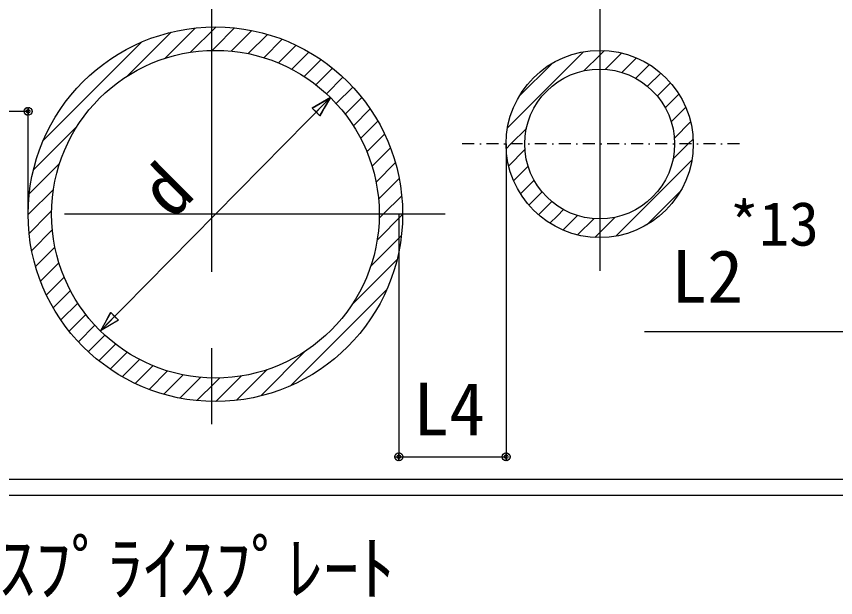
# Model space of a CAD drawing. Units: millimetres, scale not verified. Extents: x -27088 to 3772, y -2667 to 2667.
# Drawn here: x -1413 to -866, y 1211 to 1599 of the extents above; entities that cross this region are included whole.
import ezdxf
from ezdxf.enums import TextEntityAlignment as Align

# ---------------------------------------------------------------- set-up
doc = ezdxf.new("R2010")
doc.units = ezdxf.units.MM
doc.header["$LTSCALE"] = 8
doc.linetypes.add('USER1', pattern=[2.01, 1, -0.5, 0.01, -0.5])
doc.linetypes.add('USER3', pattern=[50.8, 31.75, -6.35, 6.35, -6.35])
for name, color, linetype in [('0-0_0', 7, 'Continuous'), ('0-1_HARI', 7, 'Continuous'), ('0-3_SUNPOU', 7, 'Continuous'), ('0-4_HATTI', 7, 'Continuous')]:
    doc.layers.add(name, color=color, linetype=linetype)
doc.styles.add('ＭＳ ゴシック', font='')
doc.styles.get('ＭＳ ゴシック').set_extended_font_data('MS Gothic')

msp = doc.modelspace()

# ---------------------------------------------------------------- linework, layer by layer
at = {"layer": '0-1_HARI'}
for p, q in [((-1851.497, 1289.849), (-397.082, 1289.849)), ((-1851.497, 1279.224), (-397.082, 1279.224))]:
    msp.add_line(p, q, dxfattribs=at)
for centre, radius in [((-1279.864, 1466.724), 125), ((-1279.864, 1466.724), 109.375), ((-1023.322, 1513.599), 62.5), ((-1023.322, 1513.599), 50)]:
    msp.add_circle(centre, radius, dxfattribs=at)
at = {"layer": '0-3_SUNPOU', "linetype": 'USER3'}
for p, q in [((-1282.379, 1682.219), (-1282.379, 1310.817)), ((-1023.322, 1683), (-1023.322, 1420.192)), ((-1126.473, 1466.724), (-1438.285, 1466.724))]:
    msp.add_line(p, q, dxfattribs=at)
at = {"layer": '0-3_SUNPOU'}
for p, q in [((-1203.107, 1544.642), (-1356.622, 1388.806)), ((-1203.107, 1544.642), (-1210.131, 1537.512)), ((-1210.131, 1537.512), (-1203.107, 1544.642)), ((-1407.148, 1536.718), (-1406.884, 1537.095)), ((-1406.884, 1537.095), (-1406.559, 1537.42)), ((-1406.559, 1537.42), (-1406.183, 1537.683)), ((-1406.183, 1537.683), (-1405.766, 1537.878)), ((-1405.766, 1537.878), (-1405.322, 1537.997)), ((-1404.864, 1466.724), (-1404.864, 1538.037)), ((-1404.864, 1537.986), (-1404.864, 1537.997)), ((-1404.864, 1537.997), (-1404.864, 1537.878)), ((-1404.864, 1537.836), (-1404.864, 1537.986)), ((-1404.864, 1537.878), (-1404.864, 1537.683)), ((-1404.864, 1537.592), (-1404.864, 1537.836)), ((-1404.864, 1537.683), (-1404.864, 1537.42)), ((-1404.864, 1537.264), (-1404.864, 1537.592)), ((-1404.864, 1537.42), (-1404.864, 1537.095)), ((-1404.864, 1536.865), (-1404.864, 1537.264)), ((-1404.864, 1537.095), (-1404.864, 1536.718)), ((-1404.864, 1536.409), (-1404.864, 1536.865)), ((-1404.458, 1537.997), (-1404.35, 1537.986)), ((-1404.35, 1537.986), (-1403.856, 1537.836)), ((-1403.856, 1537.836), (-1403.4, 1537.592)), ((-1403.4, 1537.592), (-1403, 1537.264)), ((-1403, 1537.264), (-1402.672, 1536.865)), ((-1402.672, 1536.865), (-1402.429, 1536.409)), ((-1207.155, 1537.512), (-1208.604, 1534.962)), ((-1477.501, 1535.4), (-1404.953, 1535.4)), ((-1407.501, 1535.4), (-1407.461, 1535.858)), ((-1407.461, 1534.942), (-1407.501, 1535.4)), ((-1407.461, 1535.858), (-1407.342, 1536.302)), ((-1407.342, 1534.499), (-1407.461, 1534.942)), ((-1407.342, 1536.302), (-1407.148, 1536.718)), ((-1407.148, 1534.082), (-1407.342, 1534.499)), ((-1406.884, 1533.706), (-1407.148, 1534.082)), ((-1406.559, 1533.381), (-1406.884, 1533.706)), ((-1406.183, 1533.117), (-1406.559, 1533.381)), ((-1405.766, 1532.923), (-1406.183, 1533.117)), ((-1405.322, 1532.804), (-1405.766, 1532.923)), ((-1404.864, 1536.718), (-1404.864, 1536.302)), ((-1404.864, 1535.915), (-1404.864, 1536.409)), ((-1404.864, 1536.302), (-1404.864, 1535.858)), ((-1404.864, 1535.4), (-1404.864, 1535.915)), ((-1404.864, 1535.858), (-1404.864, 1535.4)), ((-1404.864, 1535.4), (-1404.864, 1534.942)), ((-1404.864, 1534.886), (-1404.864, 1535.4)), ((-1404.864, 1534.942), (-1404.864, 1534.499)), ((-1404.864, 1534.391), (-1404.864, 1534.886)), ((-1404.864, 1534.499), (-1404.864, 1534.082)), ((-1404.864, 1533.936), (-1404.864, 1534.391)), ((-1404.864, 1534.082), (-1404.864, 1533.706)), ((-1404.864, 1533.536), (-1404.864, 1533.936)), ((-1404.864, 1533.706), (-1404.864, 1533.381)), ((-1404.864, 1533.208), (-1404.864, 1533.536)), ((-1404.864, 1533.381), (-1404.864, 1533.117)), ((-1404.864, 1532.964), (-1404.864, 1533.208)), ((-1404.864, 1533.117), (-1404.864, 1532.923)), ((-1404.864, 1532.814), (-1404.864, 1532.964)), ((-1404.864, 1532.923), (-1404.864, 1532.804)), ((-1404.864, 1532.804), (-1404.864, 1532.814)), ((-1404.35, 1532.814), (-1404.458, 1532.804)), ((-1403.856, 1532.964), (-1404.35, 1532.814)), ((-1403.4, 1533.208), (-1403.856, 1532.964)), ((-1403, 1533.536), (-1403.4, 1533.208)), ((-1402.672, 1533.936), (-1403, 1533.536)), ((-1402.429, 1534.391), (-1402.672, 1533.936)), ((-1402.429, 1536.409), (-1402.279, 1535.915)), ((-1402.279, 1534.886), (-1402.429, 1534.391)), ((-1402.279, 1535.915), (-1402.228, 1535.4)), ((-1402.228, 1535.4), (-1402.279, 1534.886)), ((-1085.822, 1513.599), (-1085.822, 1302.377)), ((-1157.379, 1466.724), (-1157.379, 1302.377)), ((-1349.689, 1401.026), (-1356.622, 1388.806)), ((-1351.136, 1398.475), (-1349.689, 1401.026)), ((-1344.5, 1395.921), (-1349.689, 1401.026)), ((-1349.689, 1401.026), (-1347.096, 1398.475)), ((-1344.5, 1395.921), (-1356.622, 1388.806)), ((-1352.585, 1395.921), (-1351.136, 1398.475)), ((-1349.612, 1395.921), (-1347.096, 1398.475)), ((-1347.096, 1398.475), (-1349.612, 1395.921)), ((-1347.096, 1398.475), (-1344.5, 1395.921)), ((-762.872, 1388.319), (-993.301, 1388.319)), ((-1159.074, 1306.822), (-1158.697, 1307.086)), ((-1158.697, 1307.086), (-1158.281, 1307.28)), ((-1158.281, 1307.28), (-1157.837, 1307.399)), ((-1157.379, 1307.28), (-1157.379, 1307.399)), ((-1157.379, 1307.399), (-1157.379, 1307.28)), ((-1157.379, 1307.086), (-1157.379, 1307.28)), ((-1157.379, 1307.28), (-1157.379, 1307.086)), ((-1157.379, 1306.822), (-1157.379, 1307.086)), ((-1157.379, 1307.086), (-1157.379, 1306.822)), ((-1156.921, 1307.399), (-1156.477, 1307.28)), ((-1156.477, 1307.28), (-1156.061, 1307.086)), ((-1156.061, 1307.086), (-1155.685, 1306.822)), ((-1087.517, 1306.822), (-1087.141, 1307.086)), ((-1087.141, 1307.086), (-1086.724, 1307.28)), ((-1086.724, 1307.28), (-1086.28, 1307.399)), ((-1085.822, 1307.28), (-1085.822, 1307.399)), ((-1085.822, 1307.399), (-1085.822, 1307.28)), ((-1085.822, 1307.086), (-1085.822, 1307.28)), ((-1085.822, 1307.28), (-1085.822, 1307.086)), ((-1085.822, 1306.822), (-1085.822, 1307.086)), ((-1085.822, 1307.086), (-1085.822, 1306.822)), ((-1085.365, 1307.399), (-1084.921, 1307.28)), ((-1084.921, 1307.28), (-1084.504, 1307.086)), ((-1084.504, 1307.086), (-1084.128, 1306.822)), ((-1160.016, 1304.803), (-1159.976, 1305.261)), ((-1159.976, 1304.345), (-1160.016, 1304.803)), ((-1159.976, 1305.261), (-1159.857, 1305.705)), ((-1159.857, 1303.901), (-1159.976, 1304.345)), ((-1159.857, 1305.705), (-1159.662, 1306.121)), ((-1159.662, 1303.485), (-1159.857, 1303.901)), ((-1159.805, 1304.803), (-1085.822, 1304.803)), ((-1159.662, 1306.121), (-1159.399, 1306.497)), ((-1159.399, 1303.108), (-1159.662, 1303.485)), ((-1159.399, 1306.497), (-1159.074, 1306.822)), ((-1159.074, 1302.783), (-1159.399, 1303.108)), ((-1158.697, 1302.52), (-1159.074, 1302.783)), ((-1158.281, 1302.325), (-1158.697, 1302.52)), ((-1157.837, 1302.206), (-1158.281, 1302.325)), ((-1157.379, 1306.497), (-1157.379, 1306.822)), ((-1157.379, 1306.822), (-1157.379, 1306.497)), ((-1157.379, 1306.121), (-1157.379, 1306.497)), ((-1157.379, 1306.497), (-1157.379, 1306.121)), ((-1157.379, 1305.705), (-1157.379, 1306.121)), ((-1157.379, 1306.121), (-1157.379, 1305.705)), ((-1157.379, 1305.261), (-1157.379, 1305.705)), ((-1157.379, 1305.705), (-1157.379, 1305.261)), ((-1157.379, 1304.803), (-1157.379, 1305.261)), ((-1157.379, 1305.261), (-1157.379, 1304.803)), ((-1157.379, 1304.345), (-1157.379, 1304.803)), ((-1157.379, 1304.803), (-1157.379, 1304.345)), ((-1157.379, 1303.901), (-1157.379, 1304.345)), ((-1157.379, 1304.345), (-1157.379, 1303.901)), ((-1157.379, 1303.485), (-1157.379, 1303.901)), ((-1157.379, 1303.901), (-1157.379, 1303.485)), ((-1157.379, 1303.108), (-1157.379, 1303.485)), ((-1157.379, 1303.485), (-1157.379, 1303.108)), ((-1157.379, 1302.783), (-1157.379, 1303.108)), ((-1157.379, 1303.108), (-1157.379, 1302.783)), ((-1157.379, 1302.52), (-1157.379, 1302.783)), ((-1157.379, 1302.783), (-1157.379, 1302.52)), ((-1157.379, 1302.325), (-1157.379, 1302.52)), ((-1157.379, 1302.52), (-1157.379, 1302.325)), ((-1157.379, 1302.206), (-1157.379, 1302.325)), ((-1157.379, 1302.325), (-1157.379, 1302.206)), ((-1156.477, 1302.325), (-1156.921, 1302.206)), ((-1156.061, 1302.52), (-1156.477, 1302.325)), ((-1155.685, 1302.783), (-1156.061, 1302.52)), ((-1155.685, 1306.822), (-1155.36, 1306.497)), ((-1155.36, 1303.108), (-1155.685, 1302.783)), ((-1155.36, 1306.497), (-1155.096, 1306.121)), ((-1155.096, 1303.485), (-1155.36, 1303.108)), ((-1155.096, 1306.121), (-1154.902, 1305.705)), ((-1154.902, 1303.901), (-1155.096, 1303.485)), ((-1154.902, 1305.705), (-1154.783, 1305.261)), ((-1154.783, 1304.345), (-1154.902, 1303.901)), ((-1154.783, 1305.261), (-1154.743, 1304.803)), ((-1154.743, 1304.803), (-1154.783, 1304.345)), ((-1088.459, 1304.803), (-1088.419, 1305.261)), ((-1088.419, 1304.345), (-1088.459, 1304.803)), ((-1088.419, 1305.261), (-1088.3, 1305.705)), ((-1088.3, 1303.901), (-1088.419, 1304.345)), ((-1088.3, 1305.705), (-1088.106, 1306.121)), ((-1088.106, 1303.485), (-1088.3, 1303.901)), ((-1088.106, 1306.121), (-1087.842, 1306.497)), ((-1087.842, 1303.108), (-1088.106, 1303.485)), ((-1087.842, 1306.497), (-1087.517, 1306.822)), ((-1087.517, 1302.783), (-1087.842, 1303.108)), ((-1087.141, 1302.52), (-1087.517, 1302.783)), ((-1086.724, 1302.325), (-1087.141, 1302.52)), ((-1086.28, 1302.206), (-1086.724, 1302.325)), ((-1085.822, 1306.497), (-1085.822, 1306.822)), ((-1085.822, 1306.822), (-1085.822, 1306.497)), ((-1085.822, 1306.121), (-1085.822, 1306.497)), ((-1085.822, 1306.497), (-1085.822, 1306.121)), ((-1085.822, 1305.705), (-1085.822, 1306.121)), ((-1085.822, 1306.121), (-1085.822, 1305.705)), ((-1085.822, 1305.261), (-1085.822, 1305.705)), ((-1085.822, 1305.705), (-1085.822, 1305.261)), ((-1085.822, 1304.803), (-1085.822, 1305.261)), ((-1085.822, 1305.261), (-1085.822, 1304.803)), ((-1085.822, 1304.345), (-1085.822, 1304.803)), ((-1085.822, 1304.803), (-1085.822, 1304.345)), ((-1085.822, 1303.901), (-1085.822, 1304.345)), ((-1085.822, 1304.345), (-1085.822, 1303.901)), ((-1085.822, 1303.485), (-1085.822, 1303.901)), ((-1085.822, 1303.901), (-1085.822, 1303.485)), ((-1085.822, 1303.108), (-1085.822, 1303.485)), ((-1085.822, 1303.485), (-1085.822, 1303.108)), ((-1085.822, 1302.783), (-1085.822, 1303.108)), ((-1085.822, 1303.108), (-1085.822, 1302.783)), ((-1085.822, 1302.52), (-1085.822, 1302.783)), ((-1085.822, 1302.783), (-1085.822, 1302.52)), ((-1085.822, 1302.325), (-1085.822, 1302.52)), ((-1085.822, 1302.52), (-1085.822, 1302.325)), ((-1085.822, 1302.206), (-1085.822, 1302.325)), ((-1085.822, 1302.325), (-1085.822, 1302.206)), ((-1084.921, 1302.325), (-1085.365, 1302.206)), ((-1084.504, 1302.52), (-1084.921, 1302.325)), ((-1084.128, 1302.783), (-1084.504, 1302.52)), ((-1084.128, 1306.822), (-1083.803, 1306.497)), ((-1083.803, 1303.108), (-1084.128, 1302.783)), ((-1083.803, 1306.497), (-1083.539, 1306.121)), ((-1083.539, 1303.485), (-1083.803, 1303.108)), ((-1083.539, 1306.121), (-1083.345, 1305.705)), ((-1083.345, 1303.901), (-1083.539, 1303.485)), ((-1083.345, 1305.705), (-1083.226, 1305.261)), ((-1083.226, 1304.345), (-1083.345, 1303.901)), ((-1083.226, 1305.261), (-1083.186, 1304.803)), ((-1083.186, 1304.803), (-1083.226, 1304.345))]:
    msp.add_line(p, q, dxfattribs=at)
at = {"layer": '0-3_SUNPOU', "linetype": 'USER1'}
msp.add_line((-929.916, 1513.599), (-1116.729, 1513.599), dxfattribs=at)
at = {"layer": '0-3_SUNPOU'}
msp.add_lwpolyline([(-1215.229, 1537.512), (-1210.054, 1532.408), (-1203.107, 1544.642)], close=True, dxfattribs=at)
for points in [[(-1215.229, 1537.512), (-1203.107, 1544.642), (-1207.155, 1537.512)], [(-1404.864, 1538.037), (-1404.864, 1537.997), (-1404.864, 1538.037)], [(-1210.131, 1537.512), (-1212.643, 1534.962), (-1215.229, 1537.512)], [(-1208.604, 1534.962), (-1210.054, 1532.408), (-1212.643, 1534.962), (-1210.131, 1537.512)], [(-1404.864, 1532.804), (-1404.864, 1532.764), (-1404.864, 1532.804)], [(-1349.612, 1395.921), (-1356.622, 1388.806), (-1349.612, 1395.921)], [(-1157.379, 1307.439), (-1157.379, 1307.399), (-1157.379, 1307.439)], [(-1085.822, 1307.439), (-1085.822, 1307.399), (-1085.822, 1307.439)], [(-1157.379, 1302.206), (-1157.379, 1302.166), (-1157.379, 1302.206)], [(-1085.822, 1302.206), (-1085.822, 1302.166), (-1085.822, 1302.206)]]:
    msp.add_lwpolyline(points, dxfattribs=at)
for centre, radius in [((-1404.864, 1535.4), 2.636), ((-1404.864, 1535.4), 1.213), ((-1157.379, 1304.803), 2.636), ((-1085.822, 1304.803), 2.636), ((-1157.379, 1304.803), 1.213), ((-1157.379, 1304.803), 1.213), ((-1085.822, 1304.803), 1.213), ((-1085.822, 1304.803), 1.213)]:
    msp.add_circle(centre, radius, dxfattribs=at)
at = {"layer": '0-4_HATTI'}
for p, q in [((-1279.864, 1591.4), (-1279.541, 1591.723)), ((-1338.548, 1559.023), (-1309.382, 1588.188)), ((-1313.677, 1570.741), (-1293.433, 1590.985)), ((-1296.427, 1574.837), (-1279.864, 1591.4)), ((-1279.864, 1578.247), (-1267.047, 1591.065)), ((-1269.365, 1575.594), (-1255.611, 1589.348)), ((-1257.929, 1573.876), (-1245.033, 1586.773)), ((-1394.756, 1515.968), (-1329.109, 1581.615)), ((-1247.463, 1571.189), (-1235.186, 1583.466)), ((-1282.035, 1576.077), (-1279.864, 1578.247)), ((-1237.809, 1567.69), (-1225.984, 1579.515)), ((-1084.881, 1524.406), (-1034.129, 1575.157)), ((-1023.322, 1572.811), (-1020.117, 1576.016)), ((-1228.865, 1563.481), (-1217.368, 1574.979)), ((-1220.565, 1558.628), (-1209.295, 1569.898)), ((-1033.603, 1562.53), (-1023.322, 1572.811)), ((-1019.526, 1563.454), (-1008.633, 1574.348)), ((-1008.482, 1561.345), (-998.758, 1571.069)), ((-1212.865, 1553.176), (-1201.739, 1564.301)), ((-1077.252, 1545.188), (-1054.912, 1567.528)), ((-999.251, 1557.423), (-990.123, 1566.552)), ((-991.422, 1552.1), (-982.552, 1560.97)), ((-1205.738, 1547.149), (-1194.682, 1558.206)), ((-984.843, 1545.526), (-975.974, 1554.395)), ((-1199.174, 1540.561), (-1188.116, 1551.619)), ((-1193.171, 1533.41), (-1182.041, 1544.541)), ((-979.515, 1537.7), (-970.388, 1546.828)), ((-1187.743, 1525.686), (-1176.465, 1536.963)), ((-975.587, 1528.475), (-965.866, 1538.196)), ((-1182.916, 1517.359), (-1171.407, 1528.868)), ((-973.47, 1517.439), (-962.583, 1528.327)), ((-1401.329, 1496.241), (-1372.164, 1525.407)), ((-1082.535, 1513.599), (-1072.254, 1523.88)), ((-1178.735, 1508.387), (-1166.894, 1520.228)), ((-964.158, 1513.599), (-960.907, 1516.849)), ((-1175.268, 1498.701), (-1162.969, 1511)), ((-1085.74, 1510.393), (-1082.535, 1513.599)), ((-1084.072, 1498.909), (-1073.178, 1509.802)), ((-974.382, 1503.374), (-964.158, 1513.599)), ((-1404.126, 1480.292), (-1383.882, 1500.536)), ((-1172.618, 1488.198), (-1159.691, 1501.125)), ((-1080.793, 1489.035), (-1071.069, 1498.758)), ((-999.18, 1465.424), (-961.754, 1502.85)), ((-1170.947, 1476.716), (-1157.149, 1490.514)), ((-1076.276, 1480.399), (-1067.147, 1489.528)), ((-1404.541, 1466.724), (-1387.978, 1483.287)), ((-984.951, 1466.499), (-969.326, 1482.124)), ((-1167.787, 1466.724), (-1155.472, 1479.038)), ((-1070.693, 1472.828), (-1061.824, 1481.698)), ((-1063.716, 1466.652), (-1055.249, 1475.119)), ((-1404.864, 1466.401), (-1404.541, 1466.724)), ((-1404.206, 1453.906), (-1391.388, 1466.724)), ((-1391.388, 1466.724), (-1389.218, 1468.894)), ((-1171.854, 1449.504), (-1154.865, 1466.492)), ((-1170.524, 1463.986), (-1167.787, 1466.724)), ((-1064.119, 1466.25), (-1063.716, 1466.652)), ((-1056.551, 1460.664), (-1051.488, 1465.728)), ((-1051.488, 1465.728), (-1047.424, 1469.791)), ((-1039.259, 1464.803), (-1038.199, 1465.863)), ((-991.848, 1459.602), (-984.951, 1466.499)), ((-1047.92, 1456.142), (-1039.259, 1464.803)), ((-1038.051, 1452.859), (-1027.163, 1463.746)), ((-1023.322, 1454.434), (-1013.408, 1464.348)), ((-1013.408, 1464.348), (-1013.098, 1464.658)), ((-1012.573, 1452.03), (-999.18, 1465.424)), ((-1402.489, 1442.47), (-1388.734, 1456.224)), ((-1176.119, 1432.085), (-1155.673, 1452.531)), ((-1026.573, 1451.183), (-1023.322, 1454.434)), ((-1399.913, 1431.892), (-1387.017, 1444.788)), ((-1396.607, 1422.045), (-1384.33, 1434.323)), ((-1188.585, 1406.466), (-1158.581, 1436.47)), ((-1392.656, 1412.844), (-1380.831, 1424.668)), ((-1229.641, 1352.257), (-1165.398, 1416.5)), ((-1388.12, 1404.227), (-1376.622, 1415.725)), ((-1383.039, 1396.154), (-1371.769, 1407.424)), ((-1377.442, 1388.598), (-1366.316, 1399.724)), ((-1371.346, 1381.541), (-1360.29, 1392.598)), ((-1364.76, 1374.975), (-1353.701, 1386.033)), ((-1357.682, 1368.9), (-1346.551, 1380.03)), ((-1350.104, 1363.324), (-1338.826, 1374.602)), ((-1249.611, 1345.44), (-1219.607, 1375.444)), ((-1342.009, 1358.266), (-1330.5, 1369.775)), ((-1333.369, 1353.753), (-1321.528, 1365.595)), ((-1324.141, 1349.828), (-1311.842, 1362.128)), ((-1265.672, 1342.532), (-1245.226, 1362.979)), ((-1314.266, 1346.551), (-1301.339, 1359.477)), ((-1303.655, 1344.008), (-1289.857, 1357.806)), ((-1279.864, 1354.646), (-1277.127, 1357.383)), ((-1279.633, 1341.724), (-1262.644, 1358.713)), ((-1292.179, 1342.332), (-1279.864, 1354.646))]:
    msp.add_line(p, q, dxfattribs=at)

# ---------------------------------------------------------------- texts
at = {"layer": '0-0_0', "style": 'ＭＳ ゴシック'}
msp.add_text('d', height=35.19, rotation=44.76, dxfattribs=at).set_placement((-1301.613, 1454.683), align=Align.BOTTOM_LEFT)
for s, height, p in [('*13', 29.33, (-936.812, 1436.952)), ('L2', 35.19, (-975.473, 1397.108)), ('L4', 35.19, (-1147.776, 1308.62)), ('ｽﾌﾟﾗｲｽﾌﾟﾚｰﾄ', 35.19, (-1424.04, 1202.237))]:
    msp.add_text(s, height=height, dxfattribs=at).set_placement(p, align=Align.BOTTOM_LEFT)

doc.saveas('drawing.dxf')
